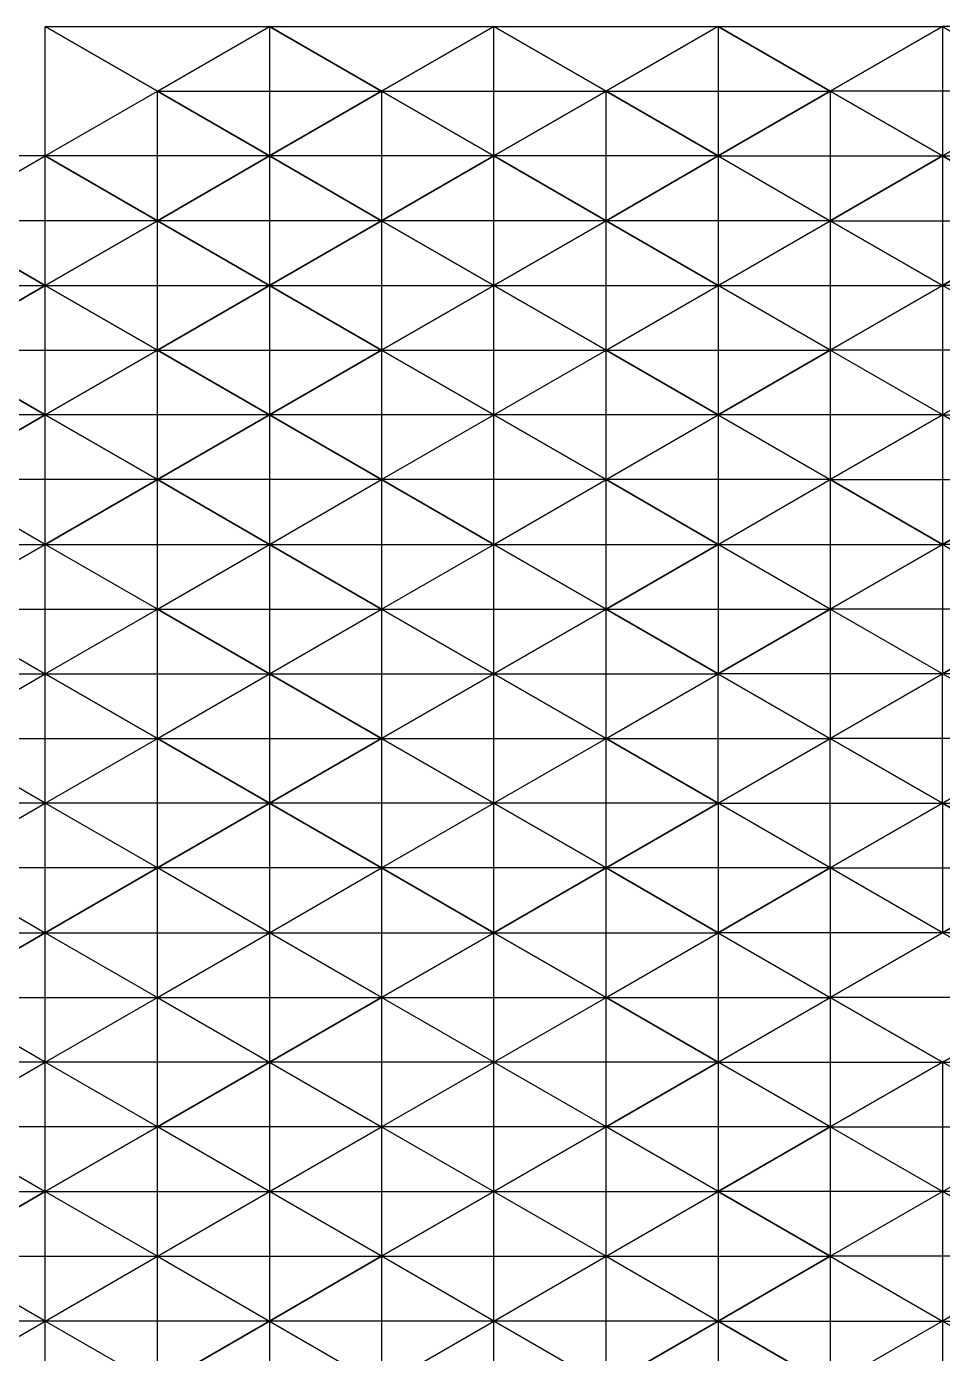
# Model space of a CAD drawing. Header units: millimetres. Extents: x 1123.9 to 1169.6, y 955.4 to 1004.6.
# Drawn here: x 1139.33 to 1147.82, y 992.26 to 1004.56 of the extents above; entities that cross this region are included whole.
import ezdxf

# ---------------------------------------------------------------- set-up
doc = ezdxf.new("R2010")
doc.units = ezdxf.units.MM
for name, color, linetype in [('diagonals1', 3, 'Continuous'), ('diagonals2', 2, 'Continuous'), ('Layer1', 7, 'Continuous'), ('Layer2', 4, 'Continuous'), ('Layer3', 6, 'Continuous')]:
    doc.layers.add(name, color=color, linetype=linetype)

msp = doc.modelspace()

# ---------------------------------------------------------------- linework, layer by layer
at = {"layer": 'diagonals1'}
for p, q in [((1139.507, 1004.557, 143.463), (1140.546, 1003.957, 144.654)), ((1140.546, 1003.957, 144.654), (1141.585, 1004.557, 143.391)), ((1142.624, 1003.957, 144.582), (1141.585, 1004.557, 143.391)), ((1142.624, 1003.957, 144.582), (1143.664, 1004.557, 143.348)), ((1143.664, 1004.557, 143.348), (1144.703, 1003.957, 144.539)), ((1145.742, 1004.557, 143.334), (1144.703, 1003.957, 144.539)), ((1146.781, 1003.957, 144.524), (1145.742, 1004.557, 143.334)), ((1146.781, 1003.957, 144.524), (1147.821, 1004.557, 143.334)), ((1147.821, 1004.557, 143.334), (1148.86, 1003.957, 144.539)), ((1139.507, 1003.357, 143.276), (1140.546, 1003.957, 144.654)), ((1140.546, 1003.957, 144.654), (1141.585, 1003.357, 143.205)), ((1141.585, 1003.357, 143.205), (1142.624, 1003.957, 144.582)), ((1143.664, 1003.357, 143.161), (1142.624, 1003.957, 144.582)), ((1144.703, 1003.957, 144.539), (1143.664, 1003.357, 143.161)), ((1144.703, 1003.957, 144.539), (1145.742, 1003.357, 143.147)), ((1145.742, 1003.357, 143.147), (1146.781, 1003.957, 144.524)), ((1147.821, 1003.357, 143.147), (1146.781, 1003.957, 144.524)), ((1148.86, 1003.957, 144.539), (1147.821, 1003.357, 143.147)), ((1138.467, 1002.757, 144.568), (1139.507, 1003.357, 143.276)), ((1140.546, 1002.757, 144.467), (1139.507, 1003.357, 143.276)), ((1140.546, 1002.757, 144.467), (1141.585, 1003.357, 143.205)), ((1141.585, 1003.357, 143.205), (1142.624, 1002.757, 144.395)), ((1143.664, 1003.357, 143.161), (1142.624, 1002.757, 144.395)), ((1144.703, 1002.757, 144.352), (1143.664, 1003.357, 143.161)), ((1144.703, 1002.757, 144.352), (1145.742, 1003.357, 143.147)), ((1145.742, 1003.357, 143.147), (1146.781, 1002.757, 144.338)), ((1147.821, 1003.357, 143.147), (1146.781, 1002.757, 144.338)), ((1148.86, 1002.757, 144.352), (1147.821, 1003.357, 143.147)), ((1138.467, 1002.757, 144.568), (1139.507, 1002.157, 143.099)), ((1139.507, 1002.157, 143.099), (1140.546, 1002.757, 144.467)), ((1141.585, 1002.157, 143.027), (1140.546, 1002.757, 144.467)), ((1142.624, 1002.757, 144.395), (1141.585, 1002.157, 143.027)), ((1142.624, 1002.757, 144.395), (1143.664, 1002.157, 142.984)), ((1143.664, 1002.157, 142.984), (1144.703, 1002.757, 144.352)), ((1145.742, 1002.157, 142.97), (1144.703, 1002.757, 144.352)), ((1145.742, 1002.157, 142.97), (1146.781, 1002.757, 144.338)), ((1147.821, 1002.157, 142.97), (1146.781, 1002.757, 144.338)), ((1147.821, 1002.157, 142.97), (1148.86, 1002.757, 144.352)), ((1138.467, 1001.557, 144.39), (1139.507, 1002.157, 143.099)), ((1139.507, 1002.157, 143.099), (1140.546, 1001.557, 144.29)), ((1141.585, 1002.157, 143.027), (1140.546, 1001.557, 144.29)), ((1142.624, 1001.557, 144.218), (1141.585, 1002.157, 143.027)), ((1142.624, 1001.557, 144.218), (1143.664, 1002.157, 142.984)), ((1143.664, 1002.157, 142.984), (1144.703, 1001.557, 144.175)), ((1144.703, 1001.557, 144.175), (1145.742, 1002.157, 142.97)), ((1146.781, 1001.557, 144.16), (1145.742, 1002.157, 142.97)), ((1146.781, 1001.557, 144.16), (1147.821, 1002.157, 142.97)), ((1148.86, 1001.557, 144.175), (1147.821, 1002.157, 142.97)), ((1139.507, 1000.957, 142.932), (1138.467, 1001.557, 144.39)), ((1140.546, 1001.557, 144.29), (1139.507, 1000.957, 142.932)), ((1140.546, 1001.557, 144.29), (1141.585, 1000.957, 142.86)), ((1141.585, 1000.957, 142.86), (1142.624, 1001.557, 144.218)), ((1143.664, 1000.957, 142.817), (1142.624, 1001.557, 144.218)), ((1143.664, 1000.957, 142.817), (1144.703, 1001.557, 144.175)), ((1144.703, 1001.557, 144.175), (1145.742, 1000.957, 142.803)), ((1145.742, 1000.957, 142.803), (1146.781, 1001.557, 144.16)), ((1147.821, 1000.957, 142.803), (1146.781, 1001.557, 144.16)), ((1148.86, 1001.557, 144.175), (1147.821, 1000.957, 142.803)), ((1139.507, 1000.957, 142.932), (1138.467, 1000.357, 144.223)), ((1140.546, 1000.357, 144.122), (1139.507, 1000.957, 142.932)), ((1140.546, 1000.357, 144.122), (1141.585, 1000.957, 142.86)), ((1141.585, 1000.957, 142.86), (1142.624, 1000.357, 144.05)), ((1142.624, 1000.357, 144.05), (1143.664, 1000.957, 142.817)), ((1144.703, 1000.357, 144.007), (1143.664, 1000.957, 142.817)), ((1144.703, 1000.357, 144.007), (1145.742, 1000.957, 142.803)), ((1145.742, 1000.957, 142.803), (1146.781, 1000.357, 143.993)), ((1147.821, 1000.957, 142.803), (1146.781, 1000.357, 143.993)), ((1148.86, 1000.357, 144.007), (1147.821, 1000.957, 142.803)), ((1139.507, 999.757, 142.774), (1138.467, 1000.357, 144.223)), ((1139.507, 999.757, 142.774), (1140.546, 1000.357, 144.122)), ((1141.585, 999.757, 142.702), (1140.546, 1000.357, 144.122)), ((1141.585, 999.757, 142.702), (1142.624, 1000.357, 144.05)), ((1142.624, 1000.357, 144.05), (1143.664, 999.757, 142.659)), ((1143.664, 999.757, 142.659), (1144.703, 1000.357, 144.007)), ((1145.742, 999.757, 142.645), (1144.703, 1000.357, 144.007)), ((1145.742, 999.757, 142.645), (1146.781, 1000.357, 143.993)), ((1147.821, 999.757, 142.645), (1146.781, 1000.357, 143.993)), ((1147.821, 999.757, 142.645), (1148.86, 1000.357, 144.007)), ((1138.467, 999.157, 144.065), (1139.507, 999.757, 142.774)), ((1140.546, 999.157, 143.964), (1139.507, 999.757, 142.774)), ((1140.546, 999.157, 143.964), (1141.585, 999.757, 142.702)), ((1142.624, 999.157, 143.893), (1141.585, 999.757, 142.702)), ((1142.624, 999.157, 143.893), (1143.664, 999.757, 142.659)), ((1143.664, 999.757, 142.659), (1144.703, 999.157, 143.85)), ((1144.703, 999.157, 143.85), (1145.742, 999.757, 142.645)), ((1146.781, 999.157, 143.836), (1145.742, 999.757, 142.645)), ((1146.781, 999.157, 143.836), (1147.821, 999.757, 142.645)), ((1148.86, 999.157, 143.85), (1147.821, 999.757, 142.645)), ((1138.467, 999.157, 144.065), (1139.507, 998.557, 142.626)), ((1139.507, 998.557, 142.626), (1140.546, 999.157, 143.964)), ((1140.546, 999.157, 143.964), (1141.585, 998.557, 142.554)), ((1141.585, 998.557, 142.554), (1142.624, 999.157, 143.893)), ((1143.664, 998.557, 142.511), (1142.624, 999.157, 143.893)), ((1143.664, 998.557, 142.511), (1144.703, 999.157, 143.85)), ((1144.703, 999.157, 143.85), (1145.742, 998.557, 142.497)), ((1145.742, 998.557, 142.497), (1146.781, 999.157, 143.836)), ((1147.821, 998.557, 142.497), (1146.781, 999.157, 143.836)), ((1148.86, 999.157, 143.85), (1147.821, 998.557, 142.497)), ((1138.467, 997.957, 143.917), (1139.507, 998.557, 142.626)), ((1140.546, 997.957, 143.816), (1139.507, 998.557, 142.626)), ((1140.546, 997.957, 143.816), (1141.585, 998.557, 142.554)), ((1141.585, 998.557, 142.554), (1142.624, 997.957, 143.745)), ((1142.624, 997.957, 143.745), (1143.664, 998.557, 142.511)), ((1144.703, 997.957, 143.702), (1143.664, 998.557, 142.511)), ((1144.703, 997.957, 143.702), (1145.742, 998.557, 142.497)), ((1145.742, 998.557, 142.497), (1146.781, 997.957, 143.688)), ((1147.821, 998.557, 142.497), (1146.781, 997.957, 143.688)), ((1148.86, 997.957, 143.702), (1147.821, 998.557, 142.497)), ((1139.507, 997.357, 142.488), (1138.467, 997.957, 143.917)), ((1139.507, 997.357, 142.488), (1140.546, 997.957, 143.816)), ((1141.585, 997.357, 142.416), (1140.546, 997.957, 143.816)), ((1141.585, 997.357, 142.416), (1142.624, 997.957, 143.745)), ((1142.624, 997.957, 143.745), (1143.664, 997.357, 142.373)), ((1143.664, 997.357, 142.373), (1144.703, 997.957, 143.702)), ((1145.742, 997.357, 142.359), (1144.703, 997.957, 143.702)), ((1145.742, 997.357, 142.359), (1146.781, 997.957, 143.688)), ((1147.821, 997.357, 142.359), (1146.781, 997.957, 143.688)), ((1147.821, 997.357, 142.359), (1148.86, 997.957, 143.702)), ((1138.467, 996.757, 143.778), (1139.507, 997.357, 142.488)), ((1140.546, 996.757, 143.678), (1139.507, 997.357, 142.488)), ((1140.546, 996.757, 143.678), (1141.585, 997.357, 142.416)), ((1142.624, 996.757, 143.607), (1141.585, 997.357, 142.416)), ((1142.624, 996.757, 143.607), (1143.664, 997.357, 142.373)), ((1143.664, 997.357, 142.373), (1144.703, 996.757, 143.564)), ((1144.703, 996.757, 143.564), (1145.742, 997.357, 142.359)), ((1146.781, 996.757, 143.549), (1145.742, 997.357, 142.359)), ((1146.781, 996.757, 143.549), (1147.821, 997.357, 142.359)), ((1148.86, 996.757, 143.564), (1147.821, 997.357, 142.359)), ((1138.467, 996.757, 143.778), (1139.507, 996.157, 142.359)), ((1139.507, 996.157, 142.359), (1140.546, 996.757, 143.678)), ((1141.585, 996.157, 142.287), (1140.546, 996.757, 143.678)), ((1141.585, 996.157, 142.287), (1142.624, 996.757, 143.607)), ((1143.664, 996.157, 142.245), (1142.624, 996.757, 143.607)), ((1143.664, 996.157, 142.245), (1144.703, 996.757, 143.564)), ((1144.703, 996.757, 143.564), (1145.742, 996.157, 142.23)), ((1145.742, 996.157, 142.23), (1146.781, 996.757, 143.549)), ((1147.821, 996.157, 142.23), (1146.781, 996.757, 143.549)), ((1148.86, 996.757, 143.564), (1147.821, 996.157, 142.23)), ((1138.467, 995.557, 143.65), (1139.507, 996.157, 142.359)), ((1139.507, 996.157, 142.359), (1140.546, 995.557, 143.549)), ((1140.546, 995.557, 143.549), (1141.585, 996.157, 142.287)), ((1142.624, 995.557, 143.478), (1141.585, 996.157, 142.287)), ((1142.624, 995.557, 143.478), (1143.664, 996.157, 142.245)), ((1144.703, 995.557, 143.435), (1143.664, 996.157, 142.245)), ((1144.703, 995.557, 143.435), (1145.742, 996.157, 142.23)), ((1145.742, 996.157, 142.23), (1146.781, 995.557, 143.421)), ((1147.821, 996.157, 142.23), (1146.781, 995.557, 143.421)), ((1148.86, 995.557, 143.435), (1147.821, 996.157, 142.23)), ((1139.507, 994.957, 142.24), (1138.467, 995.557, 143.65)), ((1139.507, 994.957, 142.24), (1140.546, 995.557, 143.549)), ((1140.546, 995.557, 143.549), (1141.585, 994.957, 142.168)), ((1141.585, 994.957, 142.168), (1142.624, 995.557, 143.478)), ((1143.664, 994.957, 142.126), (1142.624, 995.557, 143.478)), ((1143.664, 994.957, 142.126), (1144.703, 995.557, 143.435)), ((1145.742, 994.957, 142.111), (1144.703, 995.557, 143.435)), ((1145.742, 994.957, 142.111), (1146.781, 995.557, 143.421)), ((1147.821, 994.957, 142.111), (1146.781, 995.557, 143.421)), ((1147.821, 994.957, 142.111), (1148.86, 995.557, 143.435)), ((1138.467, 994.357, 143.53), (1139.507, 994.957, 142.24)), ((1140.546, 994.357, 143.43), (1139.507, 994.957, 142.24)), ((1140.546, 994.357, 143.43), (1141.585, 994.957, 142.168)), ((1141.585, 994.957, 142.168), (1142.624, 994.357, 143.359)), ((1142.624, 994.357, 143.359), (1143.664, 994.957, 142.126)), ((1144.703, 994.357, 143.316), (1143.664, 994.957, 142.126)), ((1144.703, 994.357, 143.316), (1145.742, 994.957, 142.111)), ((1146.781, 994.357, 143.302), (1145.742, 994.957, 142.111)), ((1146.781, 994.357, 143.302), (1147.821, 994.957, 142.111)), ((1148.86, 994.357, 143.316), (1147.821, 994.957, 142.111)), ((1138.467, 994.357, 143.53), (1139.507, 993.757, 142.13)), ((1139.507, 993.757, 142.13), (1140.546, 994.357, 143.43)), ((1141.585, 993.757, 142.059), (1140.546, 994.357, 143.43)), ((1141.585, 993.757, 142.059), (1142.624, 994.357, 143.359)), ((1142.624, 994.357, 143.359), (1143.664, 993.757, 142.016)), ((1143.664, 993.757, 142.016), (1144.703, 994.357, 143.316)), ((1145.742, 993.757, 142.002), (1144.703, 994.357, 143.316)), ((1145.742, 993.757, 142.002), (1146.781, 994.357, 143.302)), ((1147.821, 993.757, 142.002), (1146.781, 994.357, 143.302)), ((1147.821, 993.757, 142.002), (1148.86, 994.357, 143.316)), ((1138.467, 993.157, 143.421), (1139.507, 993.757, 142.13)), ((1139.507, 993.757, 142.13), (1140.546, 993.157, 143.321)), ((1140.546, 993.157, 143.321), (1141.585, 993.757, 142.059)), ((1142.624, 993.157, 143.25), (1141.585, 993.757, 142.059)), ((1142.624, 993.157, 143.25), (1143.664, 993.757, 142.016)), ((1143.664, 993.757, 142.016), (1144.703, 993.157, 143.207)), ((1144.703, 993.157, 143.207), (1145.742, 993.757, 142.002)), ((1146.781, 993.157, 143.193), (1145.742, 993.757, 142.002)), ((1146.781, 993.157, 143.193), (1147.821, 993.757, 142.002)), ((1148.86, 993.157, 143.207), (1147.821, 993.757, 142.002)), ((1139.507, 992.557, 142.031), (1138.467, 993.157, 143.421)), ((1139.507, 992.557, 142.031), (1140.546, 993.157, 143.321)), ((1140.546, 993.157, 143.321), (1141.585, 992.557, 141.959)), ((1141.585, 992.557, 141.959), (1142.624, 993.157, 143.25)), ((1143.664, 992.557, 141.916), (1142.624, 993.157, 143.25)), ((1143.664, 992.557, 141.916), (1144.703, 993.157, 143.207)), ((1144.703, 993.157, 143.207), (1145.742, 992.557, 141.902)), ((1146.781, 993.157, 143.193), (1145.742, 992.557, 141.902)), ((1146.781, 993.157, 143.193), (1147.821, 992.557, 141.902)), ((1148.86, 993.157, 143.207), (1147.821, 992.557, 141.902)), ((1138.467, 991.957, 143.321), (1139.507, 992.557, 142.031)), ((1140.546, 991.957, 143.221), (1139.507, 992.557, 142.031)), ((1140.546, 991.957, 143.221), (1141.585, 992.557, 141.959)), ((1141.585, 992.557, 141.959), (1142.624, 991.957, 143.15)), ((1142.624, 991.957, 143.15), (1143.664, 992.557, 141.916)), ((1144.703, 991.957, 143.107), (1143.664, 992.557, 141.916)), ((1145.742, 992.557, 141.902), (1144.703, 991.957, 143.107)), ((1145.742, 992.557, 141.902), (1146.781, 991.957, 143.093)), ((1147.821, 992.557, 141.902), (1146.781, 991.957, 143.093)), ((1147.821, 992.557, 141.902), (1148.86, 991.957, 143.107))]:
    msp.add_line(p, q, dxfattribs=at)
at = {"layer": 'diagonals2'}
for p, q in [((1140.546, 1003.957, 142.254), (1139.507, 1004.557, 143.463)), ((1140.546, 1003.957, 142.254), (1141.585, 1004.557, 143.391)), ((1141.585, 1004.557, 143.391), (1142.624, 1003.957, 142.182)), ((1143.664, 1004.557, 143.348), (1142.624, 1003.957, 142.182)), ((1144.703, 1003.957, 142.139), (1143.664, 1004.557, 143.348)), ((1145.742, 1004.557, 143.334), (1144.703, 1003.957, 142.139)), ((1145.742, 1004.557, 143.334), (1146.781, 1003.957, 142.124)), ((1147.821, 1004.557, 143.334), (1146.781, 1003.957, 142.124)), ((1147.821, 1004.557, 143.334), (1148.86, 1003.957, 142.139)), ((1139.507, 1003.357, 143.276), (1140.546, 1003.957, 142.254)), ((1141.585, 1003.357, 143.205), (1140.546, 1003.957, 142.254)), ((1142.624, 1003.957, 142.182), (1141.585, 1003.357, 143.205)), ((1142.624, 1003.957, 142.182), (1143.664, 1003.357, 143.161)), ((1143.664, 1003.357, 143.161), (1144.703, 1003.957, 142.139)), ((1145.742, 1003.357, 143.147), (1144.703, 1003.957, 142.139)), ((1146.781, 1003.957, 142.124), (1145.742, 1003.357, 143.147)), ((1146.781, 1003.957, 142.124), (1147.821, 1003.357, 143.147)), ((1147.821, 1003.357, 143.147), (1148.86, 1003.957, 142.139)), ((1138.467, 1002.757, 142.168), (1139.507, 1003.357, 143.276)), ((1139.507, 1003.357, 143.276), (1140.546, 1002.757, 142.067)), ((1141.585, 1003.357, 143.205), (1140.546, 1002.757, 142.067)), ((1142.624, 1002.757, 141.995), (1141.585, 1003.357, 143.205)), ((1142.624, 1002.757, 141.995), (1143.664, 1003.357, 143.161)), ((1143.664, 1003.357, 143.161), (1144.703, 1002.757, 141.952)), ((1145.742, 1003.357, 143.147), (1144.703, 1002.757, 141.952)), ((1145.742, 1003.357, 143.147), (1146.781, 1002.757, 141.938)), ((1146.781, 1002.757, 141.938), (1147.821, 1003.357, 143.147)), ((1147.821, 1003.357, 143.147), (1148.86, 1002.757, 141.952)), ((1139.507, 1002.157, 143.099), (1138.467, 1002.757, 142.168)), ((1140.546, 1002.757, 142.067), (1139.507, 1002.157, 143.099)), ((1140.546, 1002.757, 142.067), (1141.585, 1002.157, 143.027)), ((1141.585, 1002.157, 143.027), (1142.624, 1002.757, 141.995)), ((1143.664, 1002.157, 142.984), (1142.624, 1002.757, 141.995)), ((1144.703, 1002.757, 141.952), (1143.664, 1002.157, 142.984)), ((1144.703, 1002.757, 141.952), (1145.742, 1002.157, 142.97)), ((1145.742, 1002.157, 142.97), (1146.781, 1002.757, 141.938)), ((1146.781, 1002.757, 141.938), (1147.821, 1002.157, 142.97)), ((1148.86, 1002.757, 141.952), (1147.821, 1002.157, 142.97)), ((1139.507, 1002.157, 143.099), (1138.467, 1001.557, 141.99)), ((1140.546, 1001.557, 141.89), (1139.507, 1002.157, 143.099)), ((1140.546, 1001.557, 141.89), (1141.585, 1002.157, 143.027)), ((1141.585, 1002.157, 143.027), (1142.624, 1001.557, 141.818)), ((1143.664, 1002.157, 142.984), (1142.624, 1001.557, 141.818)), ((1144.703, 1001.557, 141.775), (1143.664, 1002.157, 142.984)), ((1144.703, 1001.557, 141.775), (1145.742, 1002.157, 142.97)), ((1146.781, 1001.557, 141.76), (1145.742, 1002.157, 142.97)), ((1147.821, 1002.157, 142.97), (1146.781, 1001.557, 141.76)), ((1148.86, 1001.557, 141.775), (1147.821, 1002.157, 142.97)), ((1138.467, 1001.557, 141.99), (1139.507, 1000.957, 142.932)), ((1139.507, 1000.957, 142.932), (1140.546, 1001.557, 141.89)), ((1141.585, 1000.957, 142.86), (1140.546, 1001.557, 141.89)), ((1142.624, 1001.557, 141.818), (1141.585, 1000.957, 142.86)), ((1142.624, 1001.557, 141.818), (1143.664, 1000.957, 142.817)), ((1143.664, 1000.957, 142.817), (1144.703, 1001.557, 141.775)), ((1145.742, 1000.957, 142.803), (1144.703, 1001.557, 141.775)), ((1146.781, 1001.557, 141.76), (1145.742, 1000.957, 142.803)), ((1147.821, 1000.957, 142.803), (1146.781, 1001.557, 141.76)), ((1147.821, 1000.957, 142.803), (1148.86, 1001.557, 141.775)), ((1138.467, 1000.357, 141.823), (1139.507, 1000.957, 142.932)), ((1139.507, 1000.957, 142.932), (1140.546, 1000.357, 141.722)), ((1141.585, 1000.957, 142.86), (1140.546, 1000.357, 141.722)), ((1142.624, 1000.357, 141.65), (1141.585, 1000.957, 142.86)), ((1142.624, 1000.357, 141.65), (1143.664, 1000.957, 142.817)), ((1143.664, 1000.957, 142.817), (1144.703, 1000.357, 141.607)), ((1144.703, 1000.357, 141.607), (1145.742, 1000.957, 142.803)), ((1145.742, 1000.957, 142.803), (1146.781, 1000.357, 141.593)), ((1146.781, 1000.357, 141.593), (1147.821, 1000.957, 142.803)), ((1148.86, 1000.357, 141.607), (1147.821, 1000.957, 142.803)), ((1139.507, 999.757, 142.774), (1138.467, 1000.357, 141.823)), ((1140.546, 1000.357, 141.722), (1139.507, 999.757, 142.774)), ((1140.546, 1000.357, 141.722), (1141.585, 999.757, 142.702)), ((1141.585, 999.757, 142.702), (1142.624, 1000.357, 141.65)), ((1143.664, 999.757, 142.659), (1142.624, 1000.357, 141.65)), ((1143.664, 999.757, 142.659), (1144.703, 1000.357, 141.607)), ((1144.703, 1000.357, 141.607), (1145.742, 999.757, 142.645)), ((1145.742, 999.757, 142.645), (1146.781, 1000.357, 141.593)), ((1146.781, 1000.357, 141.593), (1147.821, 999.757, 142.645)), ((1148.86, 1000.357, 141.607), (1147.821, 999.757, 142.645)), ((1139.507, 999.757, 142.774), (1138.467, 999.157, 141.665)), ((1140.546, 999.157, 141.564), (1139.507, 999.757, 142.774)), ((1140.546, 999.157, 141.564), (1141.585, 999.757, 142.702)), ((1141.585, 999.757, 142.702), (1142.624, 999.157, 141.493)), ((1142.624, 999.157, 141.493), (1143.664, 999.757, 142.659)), ((1144.703, 999.157, 141.45), (1143.664, 999.757, 142.659)), ((1145.742, 999.757, 142.645), (1144.703, 999.157, 141.45)), ((1146.781, 999.157, 141.436), (1145.742, 999.757, 142.645)), ((1147.821, 999.757, 142.645), (1146.781, 999.157, 141.436)), ((1147.821, 999.757, 142.645), (1148.86, 999.157, 141.45)), ((1138.467, 999.157, 141.665), (1139.507, 998.557, 142.626)), ((1139.507, 998.557, 142.626), (1140.546, 999.157, 141.564)), ((1141.585, 998.557, 142.554), (1140.546, 999.157, 141.564)), ((1141.585, 998.557, 142.554), (1142.624, 999.157, 141.493)), ((1142.624, 999.157, 141.493), (1143.664, 998.557, 142.511)), ((1144.703, 999.157, 141.45), (1143.664, 998.557, 142.511)), ((1145.742, 998.557, 142.497), (1144.703, 999.157, 141.45)), ((1146.781, 999.157, 141.436), (1145.742, 998.557, 142.497)), ((1147.821, 998.557, 142.497), (1146.781, 999.157, 141.436)), ((1147.821, 998.557, 142.497), (1148.86, 999.157, 141.45)), ((1138.467, 997.957, 141.517), (1139.507, 998.557, 142.626)), ((1139.507, 998.557, 142.626), (1140.546, 997.957, 141.416)), ((1140.546, 997.957, 141.416), (1141.585, 998.557, 142.554)), ((1142.624, 997.957, 141.345), (1141.585, 998.557, 142.554)), ((1143.664, 998.557, 142.511), (1142.624, 997.957, 141.345)), ((1143.664, 998.557, 142.511), (1144.703, 997.957, 141.302)), ((1144.703, 997.957, 141.302), (1145.742, 998.557, 142.497)), ((1145.742, 998.557, 142.497), (1146.781, 997.957, 141.288)), ((1146.781, 997.957, 141.288), (1147.821, 998.557, 142.497)), ((1148.86, 997.957, 141.302), (1147.821, 998.557, 142.497)), ((1139.507, 997.357, 142.488), (1138.467, 997.957, 141.517)), ((1139.507, 997.357, 142.488), (1140.546, 997.957, 141.416)), ((1140.546, 997.957, 141.416), (1141.585, 997.357, 142.416)), ((1142.624, 997.957, 141.345), (1141.585, 997.357, 142.416)), ((1143.664, 997.357, 142.373), (1142.624, 997.957, 141.345)), ((1143.664, 997.357, 142.373), (1144.703, 997.957, 141.302)), ((1144.703, 997.957, 141.302), (1145.742, 997.357, 142.359)), ((1145.742, 997.357, 142.359), (1146.781, 997.957, 141.288)), ((1146.781, 997.957, 141.288), (1147.821, 997.357, 142.359)), ((1148.86, 997.957, 141.302), (1147.821, 997.357, 142.359)), ((1138.467, 996.757, 141.378), (1139.507, 997.357, 142.488)), ((1140.546, 996.757, 141.278), (1139.507, 997.357, 142.488)), ((1141.585, 997.357, 142.416), (1140.546, 996.757, 141.278)), ((1141.585, 997.357, 142.416), (1142.624, 996.757, 141.207)), ((1142.624, 996.757, 141.207), (1143.664, 997.357, 142.373)), ((1144.703, 996.757, 141.164), (1143.664, 997.357, 142.373)), ((1145.742, 997.357, 142.359), (1144.703, 996.757, 141.164)), ((1146.781, 996.757, 141.149), (1145.742, 997.357, 142.359)), ((1147.821, 997.357, 142.359), (1146.781, 996.757, 141.149)), ((1147.821, 997.357, 142.359), (1148.86, 996.757, 141.164)), ((1138.467, 996.757, 141.378), (1139.507, 996.157, 142.359)), ((1140.546, 996.757, 141.278), (1139.507, 996.157, 142.359)), ((1141.585, 996.157, 142.287), (1140.546, 996.757, 141.278)), ((1141.585, 996.157, 142.287), (1142.624, 996.757, 141.207)), ((1142.624, 996.757, 141.207), (1143.664, 996.157, 142.245)), ((1144.703, 996.757, 141.164), (1143.664, 996.157, 142.245)), ((1145.742, 996.157, 142.23), (1144.703, 996.757, 141.164)), ((1146.781, 996.757, 141.149), (1145.742, 996.157, 142.23)), ((1147.821, 996.157, 142.23), (1146.781, 996.757, 141.149)), ((1147.821, 996.157, 142.23), (1148.86, 996.757, 141.164)), ((1139.507, 996.157, 142.359), (1138.467, 995.557, 141.25)), ((1139.507, 996.157, 142.359), (1140.546, 995.557, 141.149)), ((1140.546, 995.557, 141.149), (1141.585, 996.157, 142.287)), ((1142.624, 995.557, 141.078), (1141.585, 996.157, 142.287)), ((1143.664, 996.157, 142.245), (1142.624, 995.557, 141.078)), ((1143.664, 996.157, 142.245), (1144.703, 995.557, 141.035)), ((1144.703, 995.557, 141.035), (1145.742, 996.157, 142.23)), ((1145.742, 996.157, 142.23), (1146.781, 995.557, 141.021)), ((1146.781, 995.557, 141.021), (1147.821, 996.157, 142.23)), ((1139.507, 994.957, 142.24), (1138.467, 995.557, 141.25)), ((1139.507, 994.957, 142.24), (1140.546, 995.557, 141.149)), ((1140.546, 995.557, 141.149), (1141.585, 994.957, 142.168)), ((1142.624, 995.557, 141.078), (1141.585, 994.957, 142.168)), ((1143.664, 994.957, 142.126), (1142.624, 995.557, 141.078)), ((1143.664, 994.957, 142.126), (1144.703, 995.557, 141.035)), ((1144.703, 995.557, 141.035), (1145.742, 994.957, 142.111)), ((1145.742, 994.957, 142.111), (1146.781, 995.557, 141.021)), ((1146.781, 995.557, 141.021), (1147.821, 994.957, 142.111)), ((1138.467, 994.357, 141.13), (1139.507, 994.957, 142.24)), ((1140.546, 994.357, 141.03), (1139.507, 994.957, 142.24)), ((1141.585, 994.957, 142.168), (1140.546, 994.357, 141.03)), ((1141.585, 994.957, 142.168), (1142.624, 994.357, 140.959)), ((1142.624, 994.357, 140.959), (1143.664, 994.957, 142.126)), ((1144.703, 994.357, 140.916), (1143.664, 994.957, 142.126)), ((1145.742, 994.957, 142.111), (1144.703, 994.357, 140.916)), ((1146.781, 994.357, 140.902), (1145.742, 994.957, 142.111)), ((1147.821, 994.957, 142.111), (1146.781, 994.357, 140.902)), ((1138.467, 994.357, 141.13), (1139.507, 993.757, 142.13)), ((1140.546, 994.357, 141.03), (1139.507, 993.757, 142.13)), ((1141.585, 993.757, 142.059), (1140.546, 994.357, 141.03)), ((1141.585, 993.757, 142.059), (1142.624, 994.357, 140.959)), ((1142.624, 994.357, 140.959), (1143.664, 993.757, 142.016)), ((1144.703, 994.357, 140.916), (1143.664, 993.757, 142.016)), ((1145.742, 993.757, 142.002), (1144.703, 994.357, 140.916)), ((1146.781, 994.357, 140.902), (1145.742, 993.757, 142.002)), ((1147.821, 993.757, 142.002), (1146.781, 994.357, 140.902)), ((1147.821, 993.757, 142.002), (1148.86, 994.357, 140.916)), ((1139.507, 993.757, 142.13), (1138.467, 993.157, 141.021)), ((1139.507, 993.757, 142.13), (1140.546, 993.157, 140.921)), ((1140.546, 993.157, 140.921), (1141.585, 993.757, 142.059)), ((1142.624, 993.157, 140.85), (1141.585, 993.757, 142.059)), ((1143.664, 993.757, 142.016), (1142.624, 993.157, 140.85)), ((1143.664, 993.757, 142.016), (1144.703, 993.157, 140.807)), ((1144.703, 993.157, 140.807), (1145.742, 993.757, 142.002)), ((1145.742, 993.757, 142.002), (1146.781, 993.157, 140.793)), ((1146.781, 993.157, 140.793), (1147.821, 993.757, 142.002)), ((1148.86, 993.157, 140.807), (1147.821, 993.757, 142.002)), ((1139.507, 992.557, 142.031), (1138.467, 993.157, 141.021)), ((1139.507, 992.557, 142.031), (1140.546, 993.157, 140.921)), ((1140.546, 993.157, 140.921), (1141.585, 992.557, 141.959)), ((1142.624, 993.157, 140.85), (1141.585, 992.557, 141.959)), ((1143.664, 992.557, 141.916), (1142.624, 993.157, 140.85)), ((1143.664, 992.557, 141.916), (1144.703, 993.157, 140.807)), ((1144.703, 993.157, 140.807), (1145.742, 992.557, 141.902)), ((1145.742, 992.557, 141.902), (1146.781, 993.157, 140.793)), ((1146.781, 993.157, 140.793), (1147.821, 992.557, 141.902)), ((1148.86, 993.157, 140.807), (1147.821, 992.557, 141.902)), ((1138.467, 991.957, 140.921), (1139.507, 992.557, 142.031)), ((1140.546, 991.957, 140.821), (1139.507, 992.557, 142.031)), ((1141.585, 992.557, 141.959), (1140.546, 991.957, 140.821)), ((1141.585, 992.557, 141.959), (1142.624, 991.957, 140.75)), ((1142.624, 991.957, 140.75), (1143.664, 992.557, 141.916)), ((1144.703, 991.957, 140.707), (1143.664, 992.557, 141.916)), ((1144.703, 991.957, 140.707), (1145.742, 992.557, 141.902)), ((1146.781, 991.957, 140.693), (1145.742, 992.557, 141.902)), ((1147.821, 992.557, 141.902), (1146.781, 991.957, 140.693)), ((1148.86, 991.957, 140.707), (1147.821, 992.557, 141.902))]:
    msp.add_line(p, q, dxfattribs=at)
at = {"layer": 'Layer1'}
for p, q in [((1140.546, 1003.957, 144.654), (1142.624, 1003.957, 144.582)), ((1140.546, 1002.757, 144.467), (1140.546, 1003.957, 144.654)), ((1142.624, 1003.957, 144.582), (1144.703, 1003.957, 144.539)), ((1142.624, 1003.957, 144.582), (1142.624, 1002.757, 144.395)), ((1144.703, 1003.957, 144.539), (1146.781, 1003.957, 144.524)), ((1144.703, 1002.757, 144.352), (1144.703, 1003.957, 144.539)), ((1146.781, 1003.957, 144.524), (1146.781, 1002.757, 144.338)), ((1148.86, 1003.957, 144.539), (1146.781, 1003.957, 144.524)), ((1146.781, 1003.957, 144.524), (1146.781, 1002.757, 144.338)), ((1140.546, 1002.757, 144.467), (1138.467, 1002.757, 144.568)), ((1142.624, 1002.757, 144.395), (1140.546, 1002.757, 144.467)), ((1140.546, 1001.557, 144.29), (1140.546, 1002.757, 144.467)), ((1144.703, 1002.757, 144.352), (1142.624, 1002.757, 144.395)), ((1142.624, 1002.757, 144.395), (1142.624, 1001.557, 144.218)), ((1146.781, 1002.757, 144.338), (1144.703, 1002.757, 144.352)), ((1144.703, 1001.557, 144.175), (1144.703, 1002.757, 144.352)), ((1146.781, 1002.757, 144.338), (1146.781, 1001.557, 144.16)), ((1146.781, 1002.757, 144.338), (1148.86, 1002.757, 144.352)), ((1146.781, 1002.757, 144.338), (1146.781, 1001.557, 144.16)), ((1138.467, 1001.557, 144.39), (1140.546, 1001.557, 144.29)), ((1140.546, 1001.557, 144.29), (1142.624, 1001.557, 144.218)), ((1140.546, 1000.357, 144.122), (1140.546, 1001.557, 144.29)), ((1142.624, 1001.557, 144.218), (1144.703, 1001.557, 144.175)), ((1142.624, 1001.557, 144.218), (1142.624, 1000.357, 144.05)), ((1144.703, 1001.557, 144.175), (1146.781, 1001.557, 144.16)), ((1144.703, 1000.357, 144.007), (1144.703, 1001.557, 144.175)), ((1146.781, 1001.557, 144.16), (1146.781, 1000.357, 143.993)), ((1148.86, 1001.557, 144.175), (1146.781, 1001.557, 144.16)), ((1146.781, 1001.557, 144.16), (1146.781, 1000.357, 143.993)), ((1140.546, 1000.357, 144.122), (1138.467, 1000.357, 144.223)), ((1142.624, 1000.357, 144.05), (1140.546, 1000.357, 144.122)), ((1140.546, 999.157, 143.964), (1140.546, 1000.357, 144.122)), ((1144.703, 1000.357, 144.007), (1142.624, 1000.357, 144.05)), ((1142.624, 1000.357, 144.05), (1142.624, 999.157, 143.893)), ((1146.781, 1000.357, 143.993), (1144.703, 1000.357, 144.007)), ((1144.703, 999.157, 143.85), (1144.703, 1000.357, 144.007)), ((1146.781, 1000.357, 143.993), (1146.781, 999.157, 143.836)), ((1146.781, 1000.357, 143.993), (1148.86, 1000.357, 144.007)), ((1146.781, 1000.357, 143.993), (1146.781, 999.157, 143.836)), ((1138.467, 999.157, 144.065), (1140.546, 999.157, 143.964)), ((1140.546, 999.157, 143.964), (1142.624, 999.157, 143.893)), ((1140.546, 997.957, 143.816), (1140.546, 999.157, 143.964)), ((1142.624, 999.157, 143.893), (1144.703, 999.157, 143.85)), ((1142.624, 999.157, 143.893), (1142.624, 997.957, 143.745)), ((1144.703, 999.157, 143.85), (1146.781, 999.157, 143.836)), ((1144.703, 997.957, 143.702), (1144.703, 999.157, 143.85)), ((1146.781, 999.157, 143.836), (1146.781, 997.957, 143.688)), ((1148.86, 999.157, 143.85), (1146.781, 999.157, 143.836)), ((1146.781, 999.157, 143.836), (1146.781, 997.957, 143.688)), ((1138.467, 997.957, 143.917), (1140.546, 997.957, 143.816)), ((1140.546, 997.957, 143.816), (1142.624, 997.957, 143.745)), ((1140.546, 996.757, 143.678), (1140.546, 997.957, 143.816)), ((1142.624, 997.957, 143.745), (1144.703, 997.957, 143.702)), ((1142.624, 997.957, 143.745), (1142.624, 996.757, 143.607)), ((1144.703, 997.957, 143.702), (1146.781, 997.957, 143.688)), ((1144.703, 996.757, 143.564), (1144.703, 997.957, 143.702)), ((1146.781, 996.757, 143.549), (1146.781, 997.957, 143.688)), ((1148.86, 997.957, 143.702), (1146.781, 997.957, 143.688)), ((1146.781, 996.757, 143.549), (1146.781, 997.957, 143.688)), ((1140.546, 996.757, 143.678), (1138.467, 996.757, 143.778)), ((1142.624, 996.757, 143.607), (1140.546, 996.757, 143.678)), ((1140.546, 995.557, 143.549), (1140.546, 996.757, 143.678)), ((1144.703, 996.757, 143.564), (1142.624, 996.757, 143.607)), ((1142.624, 996.757, 143.607), (1142.624, 995.557, 143.478)), ((1146.781, 996.757, 143.549), (1144.703, 996.757, 143.564)), ((1144.703, 995.557, 143.435), (1144.703, 996.757, 143.564)), ((1146.781, 996.757, 143.549), (1146.781, 995.557, 143.421)), ((1146.781, 996.757, 143.549), (1148.86, 996.757, 143.564)), ((1146.781, 996.757, 143.549), (1146.781, 995.557, 143.421)), ((1138.467, 995.557, 143.65), (1140.546, 995.557, 143.549)), ((1140.546, 995.557, 143.549), (1142.624, 995.557, 143.478)), ((1140.546, 994.357, 143.43), (1140.546, 995.557, 143.549)), ((1142.624, 995.557, 143.478), (1144.703, 995.557, 143.435)), ((1142.624, 995.557, 143.478), (1142.624, 994.357, 143.359)), ((1144.703, 995.557, 143.435), (1146.781, 995.557, 143.421)), ((1144.703, 994.357, 143.316), (1144.703, 995.557, 143.435)), ((1146.781, 995.557, 143.421), (1146.781, 994.357, 143.302)), ((1148.86, 995.557, 143.435), (1146.781, 995.557, 143.421)), ((1146.781, 995.557, 143.421), (1146.781, 994.357, 143.302)), ((1140.546, 994.357, 143.43), (1138.467, 994.357, 143.53)), ((1142.624, 994.357, 143.359), (1140.546, 994.357, 143.43)), ((1140.546, 993.157, 143.321), (1140.546, 994.357, 143.43)), ((1144.703, 994.357, 143.316), (1142.624, 994.357, 143.359)), ((1142.624, 994.357, 143.359), (1142.624, 993.157, 143.25)), ((1146.781, 994.357, 143.302), (1144.703, 994.357, 143.316)), ((1144.703, 993.157, 143.207), (1144.703, 994.357, 143.316)), ((1146.781, 994.357, 143.302), (1146.781, 993.157, 143.193)), ((1146.781, 994.357, 143.302), (1148.86, 994.357, 143.316)), ((1146.781, 994.357, 143.302), (1146.781, 993.157, 143.193)), ((1138.467, 993.157, 143.421), (1140.546, 993.157, 143.321)), ((1140.546, 993.157, 143.321), (1142.624, 993.157, 143.25)), ((1140.546, 991.957, 143.221), (1140.546, 993.157, 143.321)), ((1142.624, 993.157, 143.25), (1144.703, 993.157, 143.207)), ((1142.624, 993.157, 143.25), (1142.624, 991.957, 143.15)), ((1144.703, 993.157, 143.207), (1146.781, 993.157, 143.193)), ((1144.703, 991.957, 143.107), (1144.703, 993.157, 143.207)), ((1146.781, 993.157, 143.193), (1146.781, 991.957, 143.093)), ((1148.86, 993.157, 143.207), (1146.781, 993.157, 143.193)), ((1146.781, 993.157, 143.193), (1146.781, 991.957, 143.093))]:
    msp.add_line(p, q, dxfattribs=at)
at = {"layer": 'Layer2'}
for p, q in [((1139.507, 1004.557, 143.463), (1141.585, 1004.557, 143.391)), ((1139.507, 1003.357, 143.276), (1139.507, 1004.557, 143.463)), ((1141.585, 1004.557, 143.391), (1143.664, 1004.557, 143.348)), ((1141.585, 1004.557, 143.391), (1141.585, 1003.357, 143.205)), ((1143.664, 1004.557, 143.348), (1145.742, 1004.557, 143.334)), ((1143.664, 1003.357, 143.161), (1143.664, 1004.557, 143.348)), ((1145.742, 1004.557, 143.334), (1145.742, 1003.357, 143.147)), ((1145.742, 1004.557, 143.334), (1147.821, 1004.557, 143.334)), ((1149.899, 1004.557, 143.348), (1147.821, 1004.557, 143.334)), ((1147.821, 1004.557, 143.334), (1147.821, 1003.357, 143.147)), ((1139.507, 1003.357, 143.276), (1137.428, 1003.357, 143.377)), ((1141.585, 1003.357, 143.205), (1139.507, 1003.357, 143.276)), ((1139.507, 1002.157, 143.099), (1139.507, 1003.357, 143.276)), ((1143.664, 1003.357, 143.161), (1141.585, 1003.357, 143.205)), ((1141.585, 1003.357, 143.205), (1141.585, 1002.157, 143.027)), ((1145.742, 1003.357, 143.147), (1143.664, 1003.357, 143.161)), ((1143.664, 1002.157, 142.984), (1143.664, 1003.357, 143.161)), ((1145.742, 1003.357, 143.147), (1145.742, 1002.157, 142.97)), ((1145.742, 1003.357, 143.147), (1147.821, 1003.357, 143.147)), ((1147.821, 1003.357, 143.147), (1149.899, 1003.357, 143.161)), ((1147.821, 1003.357, 143.147), (1147.821, 1002.157, 142.97)), ((1137.428, 1002.157, 143.2), (1139.507, 1002.157, 143.099)), ((1139.507, 1002.157, 143.099), (1141.585, 1002.157, 143.027)), ((1139.507, 1000.957, 142.932), (1139.507, 1002.157, 143.099)), ((1141.585, 1002.157, 143.027), (1143.664, 1002.157, 142.984)), ((1141.585, 1002.157, 143.027), (1141.585, 1000.957, 142.86)), ((1143.664, 1002.157, 142.984), (1145.742, 1002.157, 142.97)), ((1143.664, 1000.957, 142.817), (1143.664, 1002.157, 142.984)), ((1145.742, 1002.157, 142.97), (1145.742, 1000.957, 142.803)), ((1145.742, 1002.157, 142.97), (1147.821, 1002.157, 142.97)), ((1149.899, 1002.157, 142.984), (1147.821, 1002.157, 142.97)), ((1147.821, 1002.157, 142.97), (1147.821, 1000.957, 142.803)), ((1139.507, 1000.957, 142.932), (1137.428, 1000.957, 143.032)), ((1141.585, 1000.957, 142.86), (1139.507, 1000.957, 142.932)), ((1139.507, 999.757, 142.774), (1139.507, 1000.957, 142.932)), ((1143.664, 1000.957, 142.817), (1141.585, 1000.957, 142.86)), ((1141.585, 1000.957, 142.86), (1141.585, 999.757, 142.702)), ((1145.742, 1000.957, 142.803), (1143.664, 1000.957, 142.817)), ((1143.664, 999.757, 142.659), (1143.664, 1000.957, 142.817)), ((1145.742, 1000.957, 142.803), (1145.742, 999.757, 142.645)), ((1147.821, 1000.957, 142.803), (1145.742, 1000.957, 142.803)), ((1147.821, 1000.957, 142.803), (1149.899, 1000.957, 142.817)), ((1147.821, 1000.957, 142.803), (1147.821, 999.757, 142.645)), ((1137.428, 999.757, 142.874), (1139.507, 999.757, 142.774)), ((1139.507, 999.757, 142.774), (1141.585, 999.757, 142.702)), ((1139.507, 998.557, 142.626), (1139.507, 999.757, 142.774)), ((1141.585, 999.757, 142.702), (1143.664, 999.757, 142.659)), ((1141.585, 999.757, 142.702), (1141.585, 998.557, 142.554)), ((1143.664, 999.757, 142.659), (1145.742, 999.757, 142.645)), ((1143.664, 998.557, 142.511), (1143.664, 999.757, 142.659)), ((1145.742, 999.757, 142.645), (1145.742, 998.557, 142.497)), ((1145.742, 999.757, 142.645), (1147.821, 999.757, 142.645)), ((1149.899, 999.757, 142.659), (1147.821, 999.757, 142.645)), ((1147.821, 999.757, 142.645), (1147.821, 998.557, 142.497)), ((1137.428, 998.557, 142.726), (1139.507, 998.557, 142.626)), ((1139.507, 998.557, 142.626), (1141.585, 998.557, 142.554)), ((1139.507, 997.357, 142.488), (1139.507, 998.557, 142.626)), ((1141.585, 998.557, 142.554), (1143.664, 998.557, 142.511)), ((1141.585, 998.557, 142.554), (1141.585, 997.357, 142.416)), ((1143.664, 998.557, 142.511), (1145.742, 998.557, 142.497)), ((1143.664, 997.357, 142.373), (1143.664, 998.557, 142.511)), ((1145.742, 997.357, 142.359), (1145.742, 998.557, 142.497)), ((1147.821, 998.557, 142.497), (1145.742, 998.557, 142.497)), ((1149.899, 998.557, 142.511), (1147.821, 998.557, 142.497)), ((1147.821, 997.357, 142.359), (1147.821, 998.557, 142.497)), ((1139.507, 997.357, 142.488), (1137.428, 997.357, 142.588)), ((1141.585, 997.357, 142.416), (1139.507, 997.357, 142.488)), ((1139.507, 996.157, 142.359), (1139.507, 997.357, 142.488)), ((1143.664, 997.357, 142.373), (1141.585, 997.357, 142.416)), ((1141.585, 997.357, 142.416), (1141.585, 996.157, 142.287)), ((1145.742, 997.357, 142.359), (1143.664, 997.357, 142.373)), ((1143.664, 996.157, 142.245), (1143.664, 997.357, 142.373)), ((1145.742, 997.357, 142.359), (1145.742, 996.157, 142.23)), ((1145.742, 997.357, 142.359), (1147.821, 997.357, 142.359)), ((1147.821, 997.357, 142.359), (1149.899, 997.357, 142.373)), ((1147.821, 997.357, 142.359), (1147.821, 996.157, 142.23)), ((1137.428, 996.157, 142.459), (1139.507, 996.157, 142.359)), ((1139.507, 996.157, 142.359), (1141.585, 996.157, 142.287)), ((1139.507, 994.957, 142.24), (1139.507, 996.157, 142.359)), ((1141.585, 996.157, 142.287), (1143.664, 996.157, 142.245)), ((1141.585, 996.157, 142.287), (1141.585, 994.957, 142.168)), ((1143.664, 996.157, 142.245), (1145.742, 996.157, 142.23)), ((1143.664, 994.957, 142.126), (1143.664, 996.157, 142.245)), ((1145.742, 996.157, 142.23), (1145.742, 994.957, 142.111)), ((1147.821, 996.157, 142.23), (1145.742, 996.157, 142.23)), ((1149.899, 996.157, 142.245), (1147.821, 996.157, 142.23)), ((1139.507, 994.957, 142.24), (1137.428, 994.957, 142.34)), ((1141.585, 994.957, 142.168), (1139.507, 994.957, 142.24)), ((1139.507, 993.757, 142.13), (1139.507, 994.957, 142.24)), ((1143.664, 994.957, 142.126), (1141.585, 994.957, 142.168)), ((1141.585, 994.957, 142.168), (1141.585, 993.757, 142.059)), ((1145.742, 994.957, 142.111), (1143.664, 994.957, 142.126)), ((1143.664, 993.757, 142.016), (1143.664, 994.957, 142.126)), ((1145.742, 994.957, 142.111), (1145.742, 993.757, 142.002)), ((1145.742, 994.957, 142.111), (1147.821, 994.957, 142.111)), ((1147.821, 994.957, 142.111), (1149.899, 994.957, 142.126)), ((1147.821, 994.957, 142.111), (1147.821, 993.757, 142.002)), ((1137.428, 993.757, 142.23), (1139.507, 993.757, 142.13)), ((1139.507, 993.757, 142.13), (1141.585, 993.757, 142.059)), ((1139.507, 992.557, 142.031), (1139.507, 993.757, 142.13)), ((1141.585, 993.757, 142.059), (1143.664, 993.757, 142.016)), ((1141.585, 993.757, 142.059), (1141.585, 992.557, 141.959)), ((1143.664, 993.757, 142.016), (1145.742, 993.757, 142.002)), ((1143.664, 992.557, 141.916), (1143.664, 993.757, 142.016)), ((1145.742, 993.757, 142.002), (1145.742, 992.557, 141.902)), ((1147.821, 993.757, 142.002), (1145.742, 993.757, 142.002)), ((1149.899, 993.757, 142.016), (1147.821, 993.757, 142.002)), ((1147.821, 993.757, 142.002), (1147.821, 992.557, 141.902)), ((1139.507, 992.557, 142.031), (1137.428, 992.557, 142.13)), ((1141.585, 992.557, 141.959), (1139.507, 992.557, 142.031)), ((1139.507, 991.357, 141.94), (1139.507, 992.557, 142.031)), ((1143.664, 992.557, 141.916), (1141.585, 992.557, 141.959)), ((1141.585, 992.557, 141.959), (1141.585, 991.357, 141.869)), ((1145.742, 992.557, 141.902), (1143.664, 992.557, 141.916)), ((1143.664, 991.357, 141.826), (1143.664, 992.557, 141.916)), ((1145.742, 992.557, 141.902), (1145.742, 991.357, 141.812)), ((1145.742, 992.557, 141.902), (1147.821, 992.557, 141.902)), ((1147.821, 992.557, 141.902), (1149.899, 992.557, 141.916)), ((1147.821, 992.557, 141.902), (1147.821, 991.357, 141.812))]:
    msp.add_line(p, q, dxfattribs=at)
at = {"layer": 'Layer3'}
for p, q in [((1140.546, 1003.957, 142.254), (1142.624, 1003.957, 142.182)), ((1140.546, 1002.757, 142.067), (1140.546, 1003.957, 142.254)), ((1142.624, 1003.957, 142.182), (1144.703, 1003.957, 142.139)), ((1142.624, 1003.957, 142.182), (1142.624, 1002.757, 141.995)), ((1144.703, 1003.957, 142.139), (1146.781, 1003.957, 142.124)), ((1144.703, 1002.757, 141.952), (1144.703, 1003.957, 142.139)), ((1146.781, 1003.957, 142.124), (1146.781, 1002.757, 141.938)), ((1148.86, 1003.957, 142.139), (1146.781, 1003.957, 142.124)), ((1146.781, 1003.957, 142.124), (1146.781, 1002.757, 141.938)), ((1140.546, 1002.757, 142.067), (1138.467, 1002.757, 142.168)), ((1142.624, 1002.757, 141.995), (1140.546, 1002.757, 142.067)), ((1140.546, 1001.557, 141.89), (1140.546, 1002.757, 142.067)), ((1144.703, 1002.757, 141.952), (1142.624, 1002.757, 141.995)), ((1142.624, 1002.757, 141.995), (1142.624, 1001.557, 141.818)), ((1146.781, 1002.757, 141.938), (1144.703, 1002.757, 141.952)), ((1144.703, 1001.557, 141.775), (1144.703, 1002.757, 141.952)), ((1146.781, 1002.757, 141.938), (1146.781, 1001.557, 141.76)), ((1146.781, 1002.757, 141.938), (1148.86, 1002.757, 141.952)), ((1146.781, 1002.757, 141.938), (1146.781, 1001.557, 141.76)), ((1138.467, 1001.557, 141.99), (1140.546, 1001.557, 141.89)), ((1140.546, 1001.557, 141.89), (1142.624, 1001.557, 141.818)), ((1140.546, 1000.357, 141.722), (1140.546, 1001.557, 141.89)), ((1142.624, 1001.557, 141.818), (1144.703, 1001.557, 141.775)), ((1142.624, 1001.557, 141.818), (1142.624, 1000.357, 141.65)), ((1144.703, 1001.557, 141.775), (1146.781, 1001.557, 141.76)), ((1144.703, 1000.357, 141.607), (1144.703, 1001.557, 141.775)), ((1146.781, 1001.557, 141.76), (1146.781, 1000.357, 141.593)), ((1148.86, 1001.557, 141.775), (1146.781, 1001.557, 141.76)), ((1146.781, 1001.557, 141.76), (1146.781, 1000.357, 141.593)), ((1140.546, 1000.357, 141.722), (1138.467, 1000.357, 141.823)), ((1142.624, 1000.357, 141.65), (1140.546, 1000.357, 141.722)), ((1140.546, 999.157, 141.564), (1140.546, 1000.357, 141.722)), ((1144.703, 1000.357, 141.607), (1142.624, 1000.357, 141.65)), ((1142.624, 1000.357, 141.65), (1142.624, 999.157, 141.493)), ((1146.781, 1000.357, 141.593), (1144.703, 1000.357, 141.607)), ((1144.703, 999.157, 141.45), (1144.703, 1000.357, 141.607)), ((1146.781, 1000.357, 141.593), (1146.781, 999.157, 141.436)), ((1146.781, 1000.357, 141.593), (1148.86, 1000.357, 141.607)), ((1146.781, 1000.357, 141.593), (1146.781, 999.157, 141.436)), ((1138.467, 999.157, 141.665), (1140.546, 999.157, 141.564)), ((1140.546, 999.157, 141.564), (1142.624, 999.157, 141.493)), ((1140.546, 997.957, 141.416), (1140.546, 999.157, 141.564)), ((1142.624, 999.157, 141.493), (1144.703, 999.157, 141.45)), ((1142.624, 999.157, 141.493), (1142.624, 997.957, 141.345)), ((1144.703, 999.157, 141.45), (1146.781, 999.157, 141.436)), ((1144.703, 997.957, 141.302), (1144.703, 999.157, 141.45)), ((1146.781, 999.157, 141.436), (1146.781, 997.957, 141.288)), ((1148.86, 999.157, 141.45), (1146.781, 999.157, 141.436)), ((1146.781, 999.157, 141.436), (1146.781, 997.957, 141.288)), ((1138.467, 997.957, 141.517), (1140.546, 997.957, 141.416)), ((1140.546, 997.957, 141.416), (1142.624, 997.957, 141.345)), ((1140.546, 996.757, 141.278), (1140.546, 997.957, 141.416)), ((1142.624, 997.957, 141.345), (1144.703, 997.957, 141.302)), ((1142.624, 997.957, 141.345), (1142.624, 996.757, 141.207)), ((1144.703, 997.957, 141.302), (1146.781, 997.957, 141.288)), ((1144.703, 996.757, 141.164), (1144.703, 997.957, 141.302)), ((1146.781, 996.757, 141.149), (1146.781, 997.957, 141.288)), ((1148.86, 997.957, 141.302), (1146.781, 997.957, 141.288)), ((1146.781, 996.757, 141.149), (1146.781, 997.957, 141.288)), ((1140.546, 996.757, 141.278), (1138.467, 996.757, 141.378)), ((1142.624, 996.757, 141.207), (1140.546, 996.757, 141.278)), ((1140.546, 995.557, 141.149), (1140.546, 996.757, 141.278)), ((1144.703, 996.757, 141.164), (1142.624, 996.757, 141.207)), ((1142.624, 996.757, 141.207), (1142.624, 995.557, 141.078)), ((1146.781, 996.757, 141.149), (1144.703, 996.757, 141.164)), ((1144.703, 995.557, 141.035), (1144.703, 996.757, 141.164)), ((1146.781, 996.757, 141.149), (1146.781, 995.557, 141.021)), ((1146.781, 996.757, 141.149), (1148.86, 996.757, 141.164)), ((1146.781, 996.757, 141.149), (1146.781, 995.557, 141.021)), ((1138.467, 995.557, 141.25), (1140.546, 995.557, 141.149)), ((1140.546, 995.557, 141.149), (1142.624, 995.557, 141.078)), ((1140.546, 994.357, 141.03), (1140.546, 995.557, 141.149)), ((1142.624, 995.557, 141.078), (1144.703, 995.557, 141.035)), ((1142.624, 995.557, 141.078), (1142.624, 994.357, 140.959)), ((1144.703, 995.557, 141.035), (1146.781, 995.557, 141.021)), ((1144.703, 994.357, 140.916), (1144.703, 995.557, 141.035)), ((1146.781, 995.557, 141.021), (1146.781, 994.357, 140.902)), ((1148.86, 995.557, 141.035), (1146.781, 995.557, 141.021)), ((1146.781, 995.557, 141.021), (1146.781, 994.357, 140.902)), ((1140.546, 994.357, 141.03), (1138.467, 994.357, 141.13)), ((1142.624, 994.357, 140.959), (1140.546, 994.357, 141.03)), ((1140.546, 993.157, 140.921), (1140.546, 994.357, 141.03)), ((1144.703, 994.357, 140.916), (1142.624, 994.357, 140.959)), ((1142.624, 994.357, 140.959), (1142.624, 993.157, 140.85)), ((1146.781, 994.357, 140.902), (1144.703, 994.357, 140.916)), ((1144.703, 993.157, 140.807), (1144.703, 994.357, 140.916)), ((1146.781, 994.357, 140.902), (1146.781, 993.157, 140.793)), ((1146.781, 994.357, 140.902), (1148.86, 994.357, 140.916)), ((1146.781, 994.357, 140.902), (1146.781, 993.157, 140.793)), ((1138.467, 993.157, 141.021), (1140.546, 993.157, 140.921)), ((1140.546, 993.157, 140.921), (1142.624, 993.157, 140.85)), ((1140.546, 991.957, 140.821), (1140.546, 993.157, 140.921)), ((1142.624, 993.157, 140.85), (1144.703, 993.157, 140.807)), ((1142.624, 993.157, 140.85), (1142.624, 991.957, 140.75)), ((1144.703, 993.157, 140.807), (1146.781, 993.157, 140.793)), ((1144.703, 991.957, 140.707), (1144.703, 993.157, 140.807)), ((1146.781, 993.157, 140.793), (1146.781, 991.957, 140.693)), ((1148.86, 993.157, 140.807), (1146.781, 993.157, 140.793)), ((1146.781, 993.157, 140.793), (1146.781, 991.957, 140.693))]:
    msp.add_line(p, q, dxfattribs=at)

doc.saveas('drawing.dxf')
